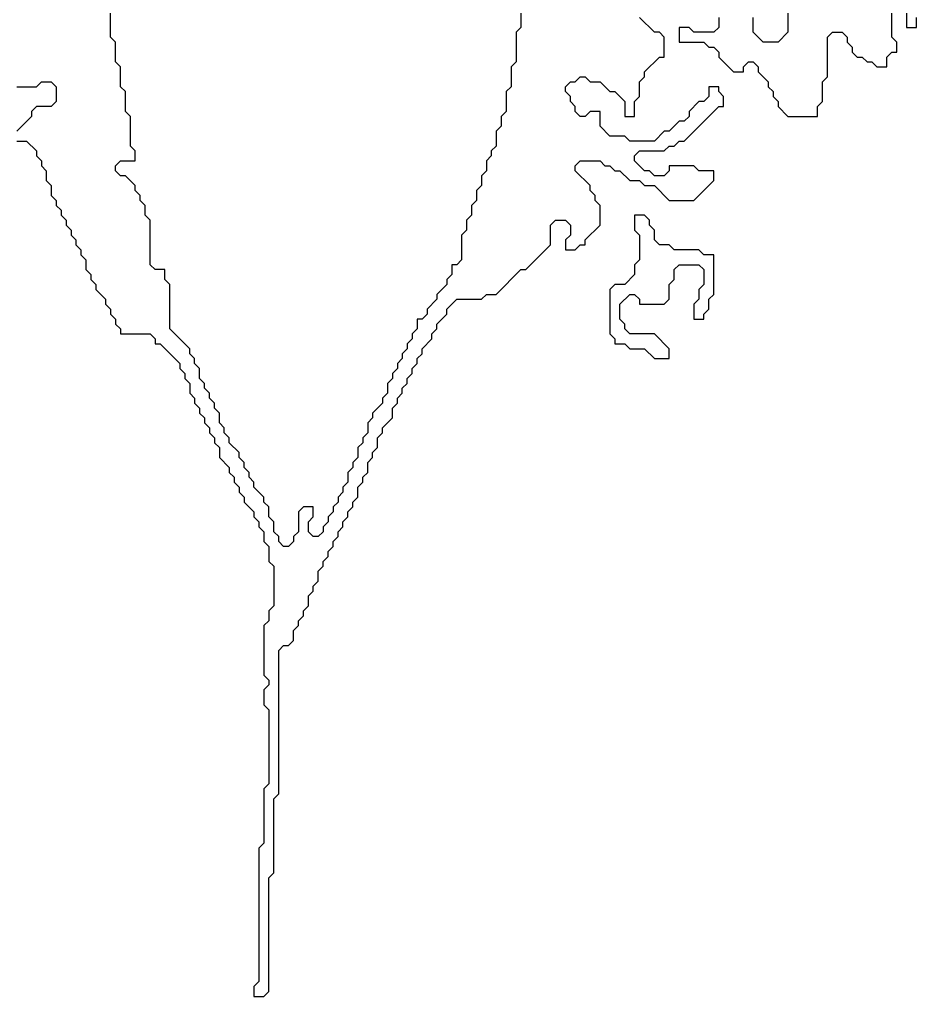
# Model space of a CAD drawing. Header units: metres. Extents: x 0 to 100, y 0 to 128.
# Drawn here: x 73.69 to 78.225, y 0.025 to 4.965 of the extents above; entities that cross this region are included whole.
import ezdxf

# ---------------------------------------------------------------- set-up
doc = ezdxf.new("R2010")
doc.units = ezdxf.units.M

msp = doc.modelspace()

# ---------------------------------------------------------------- linework, layer by layer
for points in [[(76.225, 5.1), (76.225, 4.925), (76.2, 4.9), (76.2, 4.75), (76.175, 4.725), (76.175, 4.625), (76.15, 4.6), (76.15, 4.5), (76.125, 4.475), (76.125, 4.425), (76.1, 4.4), (76.1, 4.325), (76.075, 4.3), (76.075, 4.275), (76.05, 4.25), (76.05, 4.2), (76.025, 4.175), (76.025, 4.125), (76, 4.1), (76, 4.05), (75.975, 4.025), (75.975, 3.975), (75.95, 3.95), (75.95, 3.9), (75.925, 3.875), (75.925, 3.75), (75.9, 3.725), (75.875, 3.725), (75.875, 3.675), (75.85, 3.65), (75.85, 3.625), (75.8, 3.575), (75.8, 3.55), (75.75, 3.5), (75.75, 3.475), (75.725, 3.45), (75.7, 3.45), (75.7, 3.4), (75.675, 3.375), (75.675, 3.35), (75.65, 3.325), (75.65, 3.3), (75.625, 3.275), (75.625, 3.25), (75.6, 3.225), (75.6, 3.2), (75.575, 3.175), (75.575, 3.15), (75.55, 3.125), (75.55, 3.075), (75.525, 3.05), (75.525, 3.025), (75.475, 2.975), (75.475, 2.95), (75.45, 2.925), (75.45, 2.875), (75.425, 2.85), (75.425, 2.825), (75.4, 2.8), (75.4, 2.75), (75.375, 2.725), (75.375, 2.7), (75.35, 2.675), (75.35, 2.625), (75.325, 2.6), (75.325, 2.575), (75.3, 2.55), (75.3, 2.525), (75.275, 2.5), (75.275, 2.475), (75.25, 2.45), (75.25, 2.425), (75.225, 2.4), (75.225, 2.375), (75.2, 2.35), (75.175, 2.35), (75.15, 2.375), (75.15, 2.425), (75.175, 2.45), (75.175, 2.5), (75.125, 2.5), (75.1, 2.475), (75.1, 2.375), (75.075, 2.35), (75.075, 2.325), (75.05, 2.3), (75.025, 2.3), (75, 2.325), (75, 2.35), (74.975, 2.375), (74.975, 2.425), (74.95, 2.45), (74.95, 2.5), (74.925, 2.525), (74.925, 2.55), (74.875, 2.6), (74.875, 2.625), (74.85, 2.65), (74.85, 2.675), (74.825, 2.7), (74.825, 2.725), (74.8, 2.75), (74.8, 2.775), (74.75, 2.825), (74.75, 2.85), (74.725, 2.875), (74.725, 2.9), (74.7, 2.925), (74.7, 2.975), (74.675, 3), (74.675, 3.025), (74.65, 3.05), (74.65, 3.075), (74.625, 3.1), (74.625, 3.125), (74.6, 3.15), (74.6, 3.2), (74.575, 3.225), (74.575, 3.25), (74.55, 3.275), (74.55, 3.3), (74.45, 3.4), (74.45, 3.625), (74.425, 3.65), (74.425, 3.7), (74.375, 3.7), (74.35, 3.725), (74.35, 3.95), (74.325, 3.975), (74.325, 4.025), (74.3, 4.05), (74.3, 4.075), (74.275, 4.1), (74.275, 4.125), (74.225, 4.175), (74.2, 4.175), (74.175, 4.2), (74.175, 4.225), (74.2, 4.25), (74.275, 4.25), (74.275, 4.3), (74.25, 4.325), (74.25, 4.475), (74.225, 4.5), (74.225, 4.6), (74.2, 4.625), (74.2, 4.725), (74.175, 4.75), (74.175, 4.85), (74.15, 4.875), (74.15, 5.025)], [(77.575, 5.125), (77.575, 4.9), (77.525, 4.85), (77.45, 4.85), (77.4, 4.9), (77.4, 4.975)], [(77.225, 4.975), (77.225, 4.925), (77.2, 4.9), (77.1, 4.9), (77.075, 4.925), (77.025, 4.925), (77.025, 4.85), (77.15, 4.85), (77.175, 4.825), (77.2, 4.825), (77.225, 4.8), (77.225, 4.775), (77.3, 4.7), (77.35, 4.7), (77.35, 4.725), (77.375, 4.75), (77.4, 4.75), (77.425, 4.725), (77.425, 4.7), (77.475, 4.65), (77.475, 4.625), (77.5, 4.6), (77.5, 4.575), (77.525, 4.55), (77.525, 4.525), (77.575, 4.475), (77.725, 4.475), (77.725, 4.525), (77.75, 4.55), (77.75, 4.65), (77.775, 4.675), (77.775, 4.875), (77.8, 4.9), (77.85, 4.9), (77.875, 4.875), (77.875, 4.85), (77.9, 4.825), (77.9, 4.8), (77.925, 4.775), (77.95, 4.775), (77.975, 4.75), (78, 4.75), (78.025, 4.725), (78.075, 4.725), (78.075, 4.775), (78.1, 4.8), (78.125, 4.8), (78.125, 4.85), (78.1, 4.875), (78.1, 5.025)], [(78.175, 5.025), (78.175, 4.925), (78.225, 4.925), (78.225, 4.975)], [(73.675, 4.35), (73.725, 4.35), (73.775, 4.3), (73.775, 4.275), (73.8, 4.25), (73.8, 4.225), (73.825, 4.2), (73.825, 4.15), (73.85, 4.125), (73.85, 4.075), (73.875, 4.05), (73.875, 4.025), (73.9, 4), (73.9, 3.975), (73.925, 3.95), (73.925, 3.925), (73.95, 3.9), (73.95, 3.875), (73.975, 3.85), (73.975, 3.825), (74, 3.8), (74, 3.775), (74.025, 3.75), (74.025, 3.7), (74.05, 3.675), (74.05, 3.65), (74.075, 3.625), (74.075, 3.6), (74.125, 3.55), (74.125, 3.525), (74.15, 3.5), (74.15, 3.475), (74.175, 3.45), (74.175, 3.425), (74.2, 3.4), (74.2, 3.375), (74.35, 3.375), (74.375, 3.35), (74.375, 3.325), (74.4, 3.325), (74.5, 3.225), (74.5, 3.2), (74.525, 3.175), (74.525, 3.15), (74.55, 3.125), (74.55, 3.075), (74.575, 3.05), (74.575, 3.025), (74.6, 3), (74.6, 2.975), (74.625, 2.95), (74.625, 2.925), (74.65, 2.9), (74.65, 2.875), (74.675, 2.85), (74.675, 2.825), (74.7, 2.8), (74.7, 2.75), (74.75, 2.7), (74.75, 2.675), (74.775, 2.65), (74.775, 2.625), (74.8, 2.6), (74.8, 2.575), (74.825, 2.55), (74.825, 2.525), (74.875, 2.475), (74.875, 2.45), (74.9, 2.425), (74.9, 2.4), (74.925, 2.375), (74.925, 2.325), (74.95, 2.3), (74.95, 2.225), (74.975, 2.2), (74.975, 2), (74.95, 1.975), (74.95, 1.925), (74.925, 1.9), (74.925, 1.65), (74.95, 1.625), (74.95, 1.6), (74.925, 1.575), (74.925, 1.5), (74.95, 1.475), (74.95, 1.1), (74.925, 1.075), (74.925, 0.8), (74.9, 0.775), (74.9, 0.1), (74.875, 0.075), (74.875, 0.025), (74.925, 0.025), (74.95, 0.05), (74.95, 0.625), (74.975, 0.65), (74.975, 1.025), (75, 1.05), (75, 1.775), (75.025, 1.8), (75.05, 1.8), (75.075, 1.825), (75.075, 1.875), (75.1, 1.9), (75.1, 1.925), (75.125, 1.95), (75.125, 1.975), (75.15, 2), (75.15, 2.05), (75.175, 2.075), (75.175, 2.1), (75.2, 2.125), (75.2, 2.175), (75.225, 2.2), (75.225, 2.225), (75.25, 2.25), (75.25, 2.275), (75.275, 2.3), (75.275, 2.325), (75.3, 2.35), (75.3, 2.375), (75.325, 2.4), (75.325, 2.425), (75.35, 2.45), (75.35, 2.475), (75.375, 2.5), (75.375, 2.525), (75.4, 2.55), (75.4, 2.6), (75.425, 2.625), (75.425, 2.65), (75.45, 2.675), (75.45, 2.725), (75.475, 2.75), (75.475, 2.775), (75.5, 2.8), (75.5, 2.85), (75.525, 2.875), (75.525, 2.9), (75.575, 2.95), (75.575, 3), (75.6, 3.025), (75.6, 3.05), (75.625, 3.075), (75.625, 3.1), (75.65, 3.125), (75.65, 3.15), (75.675, 3.175), (75.675, 3.2), (75.7, 3.225), (75.7, 3.25), (75.725, 3.275), (75.725, 3.3), (75.775, 3.35), (75.775, 3.375), (75.8, 3.4), (75.8, 3.425), (75.85, 3.475), (75.85, 3.5), (75.9, 3.55), (76.025, 3.55), (76.05, 3.575), (76.1, 3.575), (76.225, 3.7), (76.25, 3.7), (76.375, 3.825), (76.375, 3.925), (76.4, 3.95), (76.45, 3.95), (76.475, 3.925), (76.475, 3.875), (76.45, 3.85), (76.45, 3.8), (76.5, 3.8), (76.525, 3.825), (76.55, 3.825), (76.55, 3.85), (76.625, 3.925), (76.625, 4.025), (76.6, 4.05), (76.6, 4.075), (76.575, 4.1), (76.575, 4.125), (76.5, 4.2), (76.5, 4.225), (76.525, 4.25), (76.625, 4.25), (76.65, 4.225), (76.675, 4.225), (76.7, 4.2), (76.725, 4.2), (76.775, 4.15), (76.825, 4.15), (76.85, 4.125), (76.9, 4.125), (76.975, 4.05), (77.1, 4.05), (77.2, 4.15), (77.2, 4.2), (77.125, 4.2), (77.1, 4.225), (76.975, 4.225), (76.975, 4.2), (76.95, 4.175), (76.9, 4.175), (76.875, 4.2), (76.85, 4.2), (76.8, 4.25), (76.8, 4.275), (76.825, 4.3), (76.95, 4.3), (76.975, 4.325), (77, 4.325), (77.025, 4.35), (77.05, 4.35), (77.225, 4.525), (77.25, 4.525), (77.25, 4.575), (77.225, 4.6), (77.225, 4.625), (77.175, 4.625), (77.175, 4.575), (77.15, 4.55), (77.125, 4.55), (77.075, 4.5), (77.075, 4.475), (77.05, 4.45), (77.025, 4.45), (76.975, 4.4), (76.95, 4.4), (76.9, 4.35), (76.775, 4.35), (76.75, 4.375), (76.675, 4.375), (76.625, 4.425), (76.625, 4.5), (76.575, 4.5), (76.55, 4.475), (76.525, 4.475), (76.5, 4.5), (76.5, 4.525), (76.475, 4.55), (76.475, 4.575), (76.45, 4.6), (76.45, 4.625), (76.475, 4.65), (76.5, 4.65), (76.525, 4.675), (76.55, 4.675), (76.575, 4.65), (76.625, 4.65), (76.675, 4.6), (76.7, 4.6), (76.75, 4.55), (76.75, 4.475), (76.8, 4.475), (76.8, 4.55), (76.825, 4.575), (76.825, 4.65), (76.85, 4.675), (76.85, 4.7), (76.925, 4.775), (76.95, 4.775), (76.95, 4.875), (76.925, 4.9), (76.9, 4.9), (76.825, 4.975)], [(73.675, 4.625), (73.775, 4.625), (73.8, 4.65), (73.85, 4.65), (73.875, 4.625), (73.875, 4.55), (73.85, 4.525), (73.775, 4.525), (73.75, 4.5), (73.75, 4.475), (73.675, 4.4)]]:
    msp.add_lwpolyline(points)
msp.add_lwpolyline([(76.8, 3.975), (76.8, 3.9), (76.825, 3.875), (76.825, 3.75), (76.8, 3.725), (76.8, 3.675), (76.75, 3.625), (76.7, 3.625), (76.675, 3.6), (76.675, 3.375), (76.7, 3.35), (76.7, 3.325), (76.75, 3.325), (76.775, 3.3), (76.85, 3.3), (76.9, 3.25), (76.975, 3.25), (76.975, 3.3), (76.9, 3.375), (76.775, 3.375), (76.75, 3.4), (76.75, 3.425), (76.725, 3.45), (76.725, 3.525), (76.775, 3.575), (76.8, 3.575), (76.825, 3.55), (76.825, 3.525), (76.95, 3.525), (76.975, 3.55), (76.975, 3.625), (77, 3.65), (77, 3.7), (77.025, 3.725), (77.125, 3.725), (77.15, 3.7), (77.15, 3.625), (77.125, 3.6), (77.125, 3.55), (77.1, 3.525), (77.1, 3.45), (77.15, 3.45), (77.15, 3.475), (77.175, 3.5), (77.175, 3.55), (77.2, 3.575), (77.2, 3.775), (77.15, 3.775), (77.125, 3.8), (77, 3.8), (76.975, 3.825), (76.925, 3.825), (76.9, 3.85), (76.9, 3.9), (76.875, 3.925), (76.875, 3.95), (76.85, 3.975)], close=True)

doc.saveas('drawing.dxf')
